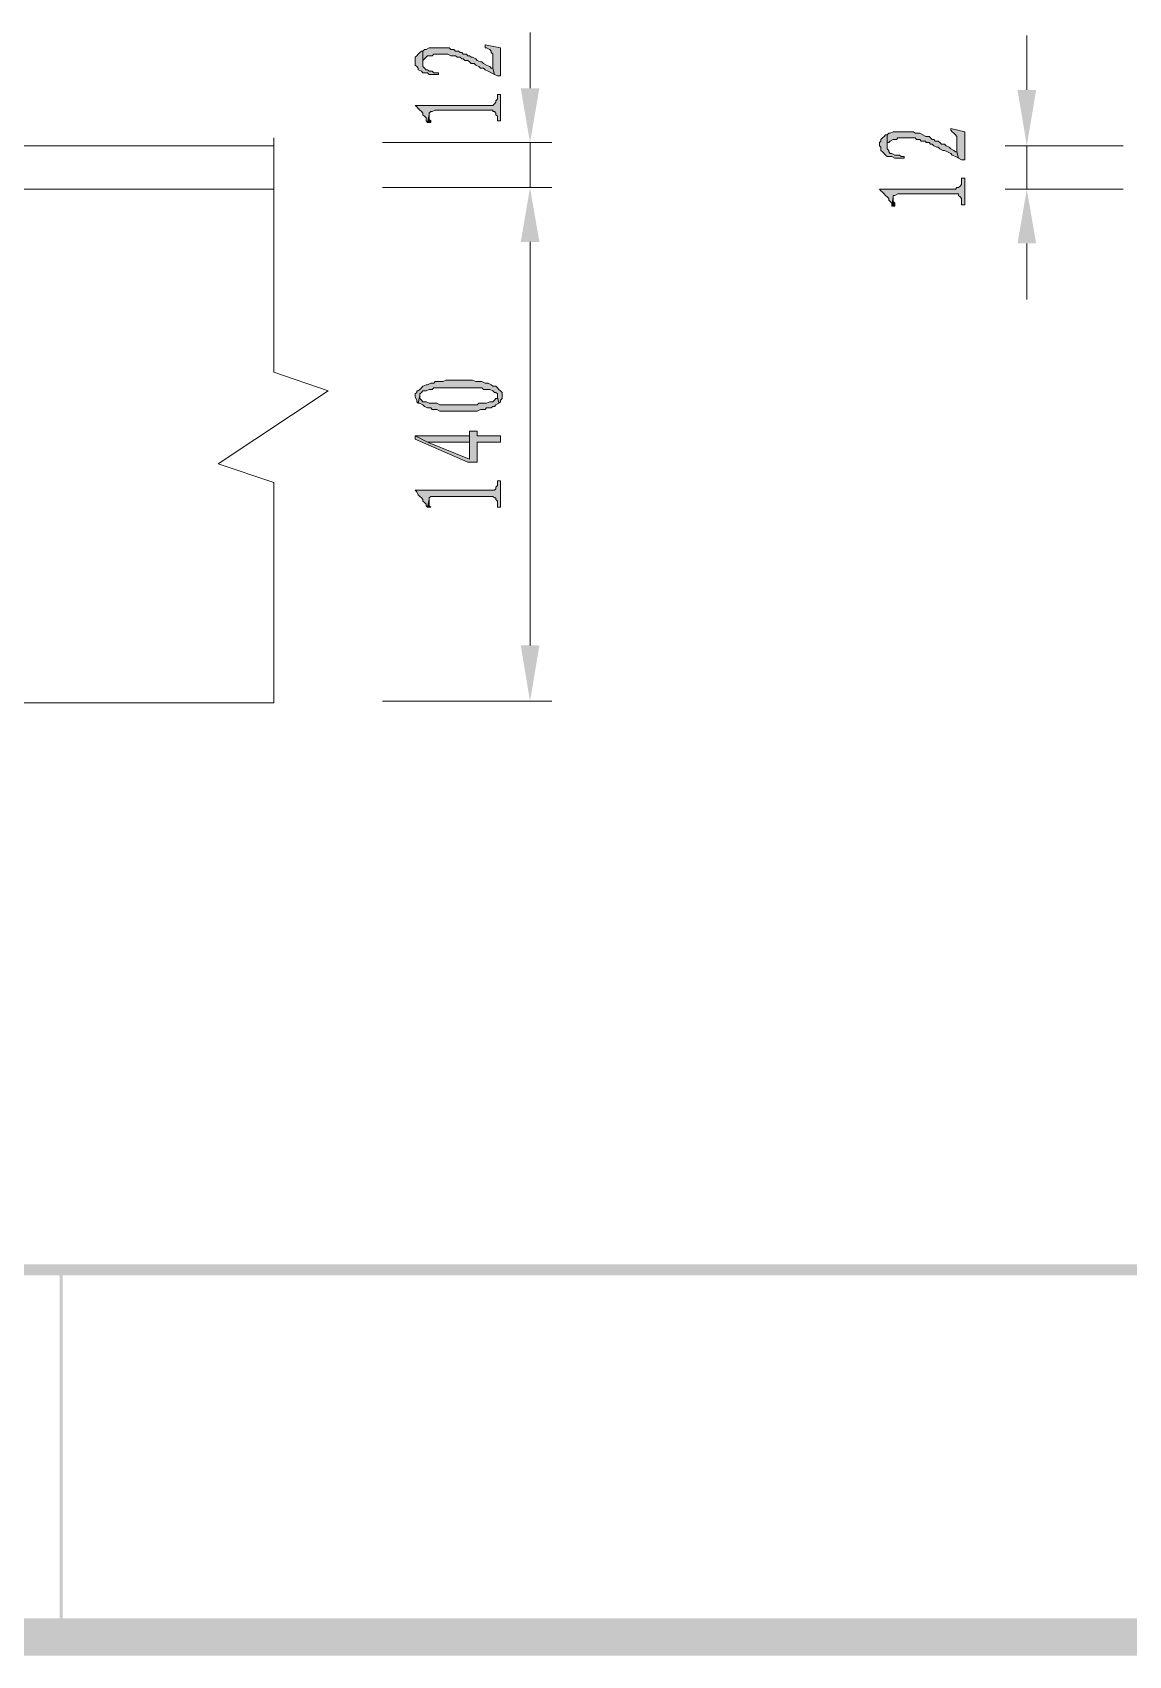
# Model space of a CAD drawing. Header units: inches. Extents: x 20 to 409, y 5 to 283.
# Drawn here: x 147.56 to 177.45, y 5.1 to 49.38 of the extents above; entities that cross this region are included whole.
import ezdxf

# ---------------------------------------------------------------- set-up
doc = ezdxf.new("R2010")
doc.units = ezdxf.units.IN
doc.header["$MEASUREMENT"] = 0
doc.layers.add('C00-00-00', color=7, linetype='Continuous')

msp = doc.modelspace()

# ---------------------------------------------------------------- hatches: boundary and pattern name
at = {"layer": 'C00-00-00'}
h = msp.add_hatch(color=0, dxfattribs=at)
h.dxf.hatch_style = 2
h.paths.add_polyline_path([(157.997, 48.616), (157.997, 48.489), (158.039, 48.447), (158.082, 48.405), (158.082, 48.362), (158.166, 48.32), (158.209, 48.278), (158.336, 48.278), (158.378, 48.235), (158.632, 48.235), (158.632, 48.278), (158.505, 48.278), (158.463, 48.32), (158.378, 48.32), (158.336, 48.362), (158.293, 48.362), (158.251, 48.405), (158.209, 48.447), (158.209, 48.489), (158.209, 48.532), (158.209, 48.87), (158.166, 48.87), (158.124, 48.828), (158.082, 48.786), (158.039, 48.743), (157.997, 48.701)])
h = msp.add_hatch(color=0, dxfattribs=at)
h.dxf.hatch_style = 2
h.paths.add_polyline_path([(158.209, 48.87), (158.209, 48.532), (158.209, 48.574), (158.209, 48.616), (158.251, 48.659), (158.293, 48.701), (158.336, 48.743), (158.463, 48.743), (158.505, 48.786), (158.886, 48.786), (158.971, 48.743), (159.098, 48.743), (159.14, 48.701), (159.225, 48.701), (159.267, 48.659), (159.309, 48.659), (159.352, 48.616), (159.394, 48.616), (159.436, 48.616), (159.479, 48.574), (159.521, 48.532), (159.606, 48.532), (159.648, 48.489), (159.733, 48.447), (159.775, 48.405), (159.86, 48.405), (159.902, 48.362), (159.987, 48.32), (160.071, 48.278), (160.156, 48.235), (160.114, 48.405), (160.071, 48.405), (160.029, 48.447), (159.944, 48.489), (159.86, 48.532), (159.817, 48.574), (159.775, 48.574), (159.69, 48.616), (159.648, 48.659), (159.563, 48.701), (159.521, 48.701), (159.479, 48.743), (159.436, 48.743), (159.394, 48.786), (159.309, 48.786), (159.267, 48.828), (159.225, 48.828), (159.182, 48.87), (159.098, 48.87), (159.055, 48.913), (158.971, 48.913), (158.928, 48.955), (158.378, 48.955), (158.293, 48.913), (158.251, 48.913)])
h = msp.add_hatch(color=0, dxfattribs=at)
h.dxf.hatch_style = 2
h.paths.add_polyline_path([(159.902, 49.04), (159.902, 48.955), (159.944, 48.955), (160.029, 48.913), (160.071, 48.87), (160.071, 48.828), (160.114, 48.786), (160.114, 48.405), (160.156, 48.235), (160.241, 48.193), (160.325, 48.193), (160.325, 48.955)])
h = msp.add_hatch(color=0, dxfattribs=at)
h.dxf.hatch_style = 2
h.paths.add_polyline_path([(160.876, 47.854), (161.384, 47.854), (161.13, 46.373)])
h = msp.add_hatch(color=0, dxfattribs=at)
h.dxf.hatch_style = 2
h.paths.add_polyline_path([(157.997, 47.389), (158.039, 47.346), (158.082, 47.304), (158.124, 47.262), (158.166, 47.219), (158.209, 47.177), (158.209, 47.135), (158.251, 47.092), (158.293, 47.05), (158.293, 46.965), (158.336, 46.923), (158.378, 47.135), (158.378, 47.177), (158.42, 47.219), (158.463, 47.219), (158.547, 47.262), (160.114, 47.262), (160.114, 47.219), (160.156, 47.219), (160.198, 47.177), (160.198, 47.135), (160.241, 47.092), (160.241, 46.965), (160.325, 46.965), (160.325, 47.685), (160.241, 47.685), (160.241, 47.558), (160.198, 47.516), (160.198, 47.473), (160.156, 47.431), (160.114, 47.389)])
h = msp.add_hatch(color=0, dxfattribs=at)
h.dxf.hatch_style = 2
h.paths.add_polyline_path([(174.422, 47.812), (174.93, 47.812), (174.676, 46.288)])
h = msp.add_hatch(color=0, dxfattribs=at)
h.dxf.hatch_style = 2
h.paths.add_polyline_path([(158.336, 46.923), (158.42, 46.923), (158.42, 46.965), (158.378, 47.008), (158.378, 47.135)])
h = msp.add_hatch(color=0, dxfattribs=at)
h.dxf.hatch_style = 2
h.paths.add_polyline_path([(170.655, 46.33), (170.655, 46.288), (170.697, 46.246), (170.697, 46.161), (170.739, 46.119), (170.782, 46.076), (170.824, 46.034), (170.866, 45.992), (170.993, 45.992), (171.078, 45.949), (171.332, 45.949), (171.332, 45.992), (171.247, 45.992), (171.205, 46.034), (171.078, 46.034), (170.993, 46.076), (170.951, 46.076), (170.909, 46.119), (170.909, 46.161), (170.866, 46.203), (170.866, 46.288), (170.866, 46.584), (170.824, 46.584), (170.782, 46.542), (170.739, 46.5), (170.697, 46.457), (170.697, 46.415), (170.655, 46.373)])
h = msp.add_hatch(color=0, dxfattribs=at)
h.dxf.hatch_style = 2
h.paths.add_polyline_path([(170.866, 46.584), (170.866, 46.288), (170.866, 46.373), (170.909, 46.373), (170.951, 46.415), (171.036, 46.457), (171.12, 46.457), (171.163, 46.5), (171.628, 46.5), (171.671, 46.457), (171.755, 46.457), (171.798, 46.415), (171.925, 46.415), (171.925, 46.373), (172.009, 46.373), (172.052, 46.33), (172.094, 46.33), (172.136, 46.288), (172.221, 46.246), (172.263, 46.246), (172.306, 46.203), (172.39, 46.161), (172.433, 46.161), (172.517, 46.119), (172.602, 46.076), (172.644, 46.034), (172.729, 45.992), (172.814, 45.949), (172.771, 46.119), (172.729, 46.119), (172.687, 46.161), (172.602, 46.203), (172.56, 46.246), (172.475, 46.288), (172.433, 46.33), (172.348, 46.33), (172.306, 46.373), (172.263, 46.415), (172.179, 46.415), (172.136, 46.457), (172.094, 46.457), (172.052, 46.5), (172.009, 46.542), (171.925, 46.542), (171.84, 46.584), (171.755, 46.627), (171.628, 46.627), (171.586, 46.669), (171.036, 46.669), (170.951, 46.627), (170.909, 46.627)])
h = msp.add_hatch(color=0, dxfattribs=at)
h.dxf.hatch_style = 2
h.paths.add_polyline_path([(172.602, 46.754), (172.602, 46.711), (172.644, 46.669), (172.687, 46.627), (172.729, 46.584), (172.771, 46.542), (172.771, 46.119), (172.814, 45.949), (172.898, 45.907), (172.983, 45.907), (172.983, 46.669)])
h = msp.add_hatch(color=0, dxfattribs=at)
h.dxf.hatch_style = 2
h.paths.add_polyline_path([(170.655, 45.103), (170.697, 45.06), (170.739, 45.018), (170.782, 44.976), (170.824, 44.933), (170.866, 44.891), (170.909, 44.849), (170.909, 44.806), (170.951, 44.764), (170.993, 44.722), (170.993, 44.637), (171.036, 44.891), (171.036, 44.933), (171.078, 44.933), (171.163, 44.976), (172.814, 44.976), (172.814, 44.933), (172.856, 44.891), (172.898, 44.849), (172.898, 44.679), (172.983, 44.679), (172.983, 45.399), (172.898, 45.399), (172.898, 45.23), (172.856, 45.187), (172.814, 45.145), (172.771, 45.145), (172.729, 45.103)])
h = msp.add_hatch(color=0, dxfattribs=at)
h.dxf.hatch_style = 2
h.paths.add_polyline_path([(160.876, 43.663), (161.384, 43.663), (161.13, 45.145)])
h = msp.add_hatch(color=0, dxfattribs=at)
h.dxf.hatch_style = 2
h.paths.add_polyline_path([(160.876, 43.663), (161.384, 43.663), (161.13, 45.145)])
h = msp.add_hatch(color=0, dxfattribs=at)
h.dxf.hatch_style = 2
h.paths.add_polyline_path([(170.993, 44.637), (171.078, 44.637), (171.078, 44.679), (171.078, 44.722), (171.036, 44.764), (171.036, 44.891)])
h = msp.add_hatch(color=0, dxfattribs=at)
h.dxf.hatch_style = 2
h.paths.add_polyline_path([(174.422, 43.621), (174.93, 43.621), (174.676, 45.103)])
h = msp.add_hatch(color=0, dxfattribs=at)
h.dxf.hatch_style = 2
h.paths.add_polyline_path([(157.997, 39.472), (157.997, 39.43), (158.039, 39.345), (158.039, 39.303), (158.082, 39.261), (158.124, 39.472), (158.124, 39.515), (158.166, 39.557), (158.209, 39.599), (158.293, 39.599), (158.378, 39.642), (158.463, 39.642), (158.505, 39.684), (159.182, 39.684), (159.225, 39.684), (159.817, 39.684), (159.86, 39.642), (160.029, 39.642), (160.114, 39.599), (160.156, 39.557), (160.198, 39.557), (160.241, 39.515), (160.241, 39.43), (160.283, 39.261), (160.325, 39.303), (160.325, 39.345), (160.368, 39.388), (160.368, 39.557), (160.325, 39.599), (160.283, 39.642), (160.241, 39.684), (160.198, 39.726), (160.114, 39.726), (160.071, 39.769), (159.987, 39.811), (159.902, 39.811), (159.817, 39.853), (159.648, 39.853), (159.563, 39.896), (158.844, 39.896), (158.759, 39.853), (158.547, 39.853), (158.505, 39.811), (158.42, 39.811), (158.336, 39.769), (158.293, 39.769), (158.209, 39.726), (158.166, 39.684), (158.124, 39.642), (158.082, 39.599), (158.039, 39.599), (158.039, 39.557), (157.997, 39.515)])
h = msp.add_hatch(color=0, dxfattribs=at)
h.dxf.hatch_style = 2
h.paths.add_polyline_path([(158.082, 39.261), (158.124, 39.261), (158.209, 39.218), (158.251, 39.176), (158.336, 39.134), (158.42, 39.134), (158.463, 39.091), (158.59, 39.091), (158.674, 39.049), (159.69, 39.049), (159.775, 39.091), (159.817, 39.091), (159.902, 39.091), (159.944, 39.134), (160.071, 39.134), (160.114, 39.176), (160.156, 39.176), (160.198, 39.218), (160.283, 39.261), (160.241, 39.43), (160.241, 39.388), (160.198, 39.388), (160.156, 39.345), (160.114, 39.303), (160.029, 39.303), (159.944, 39.261), (159.733, 39.261), (159.69, 39.218), (158.674, 39.218), (158.59, 39.261), (158.378, 39.261), (158.293, 39.303), (158.209, 39.303), (158.166, 39.345), (158.124, 39.388), (158.124, 39.472)])
h = msp.add_hatch(color=0, dxfattribs=at)
h.dxf.hatch_style = 2
h.paths.add_polyline_path([(157.997, 38.372), (157.997, 38.287), (159.436, 37.652), (159.69, 37.652), (159.69, 38.202), (160.325, 38.202), (160.325, 38.372), (159.69, 38.372), (159.69, 38.499), (159.479, 38.499), (159.479, 38.372), (159.479, 37.737), (158.336, 38.202)])
h = msp.add_hatch(color=0, dxfattribs=at)
h.dxf.hatch_style = 2
h.paths.add_polyline_path([(157.997, 38.372), (158.336, 38.202), (159.479, 38.202), (159.479, 37.737), (159.479, 38.372)])
h = msp.add_hatch(color=0, dxfattribs=at)
h.dxf.hatch_style = 2
h.paths.add_polyline_path([(157.997, 36.89), (158.039, 36.848), (158.082, 36.763), (158.124, 36.721), (158.166, 36.678), (158.209, 36.636), (158.209, 36.594), (158.251, 36.551), (158.293, 36.509), (158.293, 36.467), (158.336, 36.424), (158.378, 36.636), (158.378, 36.678), (158.42, 36.721), (160.114, 36.721), (160.156, 36.678), (160.198, 36.678), (160.198, 36.636), (160.241, 36.594), (160.241, 36.424), (160.325, 36.424), (160.325, 37.144), (160.241, 37.144), (160.241, 37.017), (160.198, 36.975), (160.198, 36.932), (160.156, 36.89)])
h = msp.add_hatch(color=0, dxfattribs=at)
h.dxf.hatch_style = 2
h.paths.add_polyline_path([(158.336, 36.424), (158.42, 36.424), (158.378, 36.467), (158.378, 36.636)])
h = msp.add_hatch(color=0, dxfattribs=at)
h.dxf.hatch_style = 2
h.paths.add_polyline_path([(160.876, 32.657), (161.384, 32.657), (161.13, 31.133)])
h = msp.add_hatch(color=0, dxfattribs=at)
h.dxf.hatch_style = 2
h.paths.add_polyline_path([(28.33, 15.766), (28.33, 15.469), (408.314, 15.766)])
h = msp.add_hatch(color=0, dxfattribs=at)
h.dxf.hatch_style = 2
h.paths.add_polyline_path([(28.33, 15.469), (408.314, 15.766), (408.314, 15.469)])
h = msp.add_hatch(color=0, dxfattribs=at)
h.dxf.hatch_style = 2
h.paths.add_polyline_path([(148.303, 5.606), (148.387, 5.606), (148.303, 15.596)])
h = msp.add_hatch(color=0, dxfattribs=at)
h.dxf.hatch_style = 2
h.paths.add_polyline_path([(148.387, 5.606), (148.303, 15.596), (148.387, 15.596)])
h = msp.add_hatch(color=0, dxfattribs=at)
h.dxf.hatch_style = 2
h.paths.add_polyline_path([(28.838, 6.114), (27.822, 5.098), (407.806, 6.114)])
h = msp.add_hatch(color=0, dxfattribs=at)
h.dxf.hatch_style = 2
h.paths.add_polyline_path([(27.822, 5.098), (407.806, 6.114), (408.822, 5.098)])

# ---------------------------------------------------------------- linework, layer by layer
at = {"layer": 'C00-00-00', "color": 0, "lineweight": 0}
for points in [[(161.13, 47.854), (161.13, 49.378)], [(174.676, 47.812), (174.676, 49.294)], [(154.145, 46.5), (154.145, 40.107), (155.626, 39.599), (152.621, 37.61), (154.145, 37.102), (154.145, 31.09)], [(133.147, 46.288), (154.145, 46.288)], [(157.108, 46.373), (161.722, 46.373)], [(161.13, 46.373), (161.13, 45.145)], [(177.301, 46.288), (174.084, 46.288)], [(174.676, 45.103), (174.676, 46.288)], [(133.147, 45.103), (154.145, 45.103)], [(157.108, 45.145), (161.722, 45.145)], [(157.108, 45.145), (161.722, 45.145)], [(177.301, 45.103), (174.084, 45.103)], [(161.13, 43.663), (161.13, 42.139)], [(161.13, 43.663), (161.13, 32.657)], [(174.676, 43.621), (174.676, 42.097)], [(111.176, 31.09), (154.145, 31.09)], [(157.108, 31.133), (161.722, 31.133)]]:
    msp.add_lwpolyline(points, dxfattribs=at)
for points in [[(157.997, 48.616), (157.997, 48.489), (158.039, 48.447), (158.082, 48.405), (158.082, 48.362), (158.166, 48.32), (158.209, 48.278), (158.336, 48.278), (158.378, 48.235), (158.632, 48.235), (158.632, 48.278), (158.505, 48.278), (158.463, 48.32), (158.378, 48.32), (158.336, 48.362), (158.293, 48.362), (158.251, 48.405), (158.209, 48.447), (158.209, 48.489), (158.209, 48.532), (158.209, 48.87), (158.166, 48.87), (158.124, 48.828), (158.082, 48.786), (158.039, 48.743), (157.997, 48.701)], [(158.209, 48.87), (158.209, 48.532), (158.209, 48.574), (158.209, 48.616), (158.251, 48.659), (158.293, 48.701), (158.336, 48.743), (158.463, 48.743), (158.505, 48.786), (158.886, 48.786), (158.971, 48.743), (159.098, 48.743), (159.14, 48.701), (159.225, 48.701), (159.267, 48.659), (159.309, 48.659), (159.352, 48.616), (159.394, 48.616), (159.436, 48.616), (159.479, 48.574), (159.521, 48.532), (159.606, 48.532), (159.648, 48.489), (159.733, 48.447), (159.775, 48.405), (159.86, 48.405), (159.902, 48.362), (159.987, 48.32), (160.071, 48.278), (160.156, 48.235), (160.114, 48.405), (160.071, 48.405), (160.029, 48.447), (159.944, 48.489), (159.86, 48.532), (159.817, 48.574), (159.775, 48.574), (159.69, 48.616), (159.648, 48.659), (159.563, 48.701), (159.521, 48.701), (159.479, 48.743), (159.436, 48.743), (159.394, 48.786), (159.309, 48.786), (159.267, 48.828), (159.225, 48.828), (159.182, 48.87), (159.098, 48.87), (159.055, 48.913), (158.971, 48.913), (158.928, 48.955), (158.378, 48.955), (158.293, 48.913), (158.251, 48.913)], [(159.902, 49.04), (159.902, 48.955), (159.944, 48.955), (160.029, 48.913), (160.071, 48.87), (160.071, 48.828), (160.114, 48.786), (160.114, 48.405), (160.156, 48.235), (160.241, 48.193), (160.325, 48.193), (160.325, 48.955)], [(157.997, 47.389), (158.039, 47.346), (158.082, 47.304), (158.124, 47.262), (158.166, 47.219), (158.209, 47.177), (158.209, 47.135), (158.251, 47.092), (158.293, 47.05), (158.293, 46.965), (158.336, 46.923), (158.378, 47.135), (158.378, 47.177), (158.42, 47.219), (158.463, 47.219), (158.547, 47.262), (160.114, 47.262), (160.114, 47.219), (160.156, 47.219), (160.198, 47.177), (160.198, 47.135), (160.241, 47.092), (160.241, 46.965), (160.325, 46.965), (160.325, 47.685), (160.241, 47.685), (160.241, 47.558), (160.198, 47.516), (160.198, 47.473), (160.156, 47.431), (160.114, 47.389)], [(158.336, 46.923), (158.42, 46.923), (158.42, 46.965), (158.378, 47.008), (158.378, 47.135)], [(170.655, 46.33), (170.655, 46.288), (170.697, 46.246), (170.697, 46.161), (170.739, 46.119), (170.782, 46.076), (170.824, 46.034), (170.866, 45.992), (170.993, 45.992), (171.078, 45.949), (171.332, 45.949), (171.332, 45.992), (171.247, 45.992), (171.205, 46.034), (171.078, 46.034), (170.993, 46.076), (170.951, 46.076), (170.909, 46.119), (170.909, 46.161), (170.866, 46.203), (170.866, 46.288), (170.866, 46.584), (170.824, 46.584), (170.782, 46.542), (170.739, 46.5), (170.697, 46.457), (170.697, 46.415), (170.655, 46.373)], [(170.866, 46.584), (170.866, 46.288), (170.866, 46.373), (170.909, 46.373), (170.951, 46.415), (171.036, 46.457), (171.12, 46.457), (171.163, 46.5), (171.628, 46.5), (171.671, 46.457), (171.755, 46.457), (171.798, 46.415), (171.925, 46.415), (171.925, 46.373), (172.009, 46.373), (172.052, 46.33), (172.094, 46.33), (172.136, 46.288), (172.221, 46.246), (172.263, 46.246), (172.306, 46.203), (172.39, 46.161), (172.433, 46.161), (172.517, 46.119), (172.602, 46.076), (172.644, 46.034), (172.729, 45.992), (172.814, 45.949), (172.771, 46.119), (172.729, 46.119), (172.687, 46.161), (172.602, 46.203), (172.56, 46.246), (172.475, 46.288), (172.433, 46.33), (172.348, 46.33), (172.306, 46.373), (172.263, 46.415), (172.179, 46.415), (172.136, 46.457), (172.094, 46.457), (172.052, 46.5), (172.009, 46.542), (171.925, 46.542), (171.84, 46.584), (171.755, 46.627), (171.628, 46.627), (171.586, 46.669), (171.036, 46.669), (170.951, 46.627), (170.909, 46.627)], [(172.602, 46.754), (172.602, 46.711), (172.644, 46.669), (172.687, 46.627), (172.729, 46.584), (172.771, 46.542), (172.771, 46.119), (172.814, 45.949), (172.898, 45.907), (172.983, 45.907), (172.983, 46.669)], [(170.655, 45.103), (170.697, 45.06), (170.739, 45.018), (170.782, 44.976), (170.824, 44.933), (170.866, 44.891), (170.909, 44.849), (170.909, 44.806), (170.951, 44.764), (170.993, 44.722), (170.993, 44.637), (171.036, 44.891), (171.036, 44.933), (171.078, 44.933), (171.163, 44.976), (172.814, 44.976), (172.814, 44.933), (172.856, 44.891), (172.898, 44.849), (172.898, 44.679), (172.983, 44.679), (172.983, 45.399), (172.898, 45.399), (172.898, 45.23), (172.856, 45.187), (172.814, 45.145), (172.771, 45.145), (172.729, 45.103)], [(170.993, 44.637), (171.078, 44.637), (171.078, 44.679), (171.078, 44.722), (171.036, 44.764), (171.036, 44.891)], [(157.997, 39.472), (157.997, 39.43), (158.039, 39.345), (158.039, 39.303), (158.082, 39.261), (158.124, 39.472), (158.124, 39.515), (158.166, 39.557), (158.209, 39.599), (158.293, 39.599), (158.378, 39.642), (158.463, 39.642), (158.505, 39.684), (159.182, 39.684), (159.225, 39.684), (159.817, 39.684), (159.86, 39.642), (160.029, 39.642), (160.114, 39.599), (160.156, 39.557), (160.198, 39.557), (160.241, 39.515), (160.241, 39.43), (160.283, 39.261), (160.325, 39.303), (160.325, 39.345), (160.368, 39.388), (160.368, 39.557), (160.325, 39.599), (160.283, 39.642), (160.241, 39.684), (160.198, 39.726), (160.114, 39.726), (160.071, 39.769), (159.987, 39.811), (159.902, 39.811), (159.817, 39.853), (159.648, 39.853), (159.563, 39.896), (158.844, 39.896), (158.759, 39.853), (158.547, 39.853), (158.505, 39.811), (158.42, 39.811), (158.336, 39.769), (158.293, 39.769), (158.209, 39.726), (158.166, 39.684), (158.124, 39.642), (158.082, 39.599), (158.039, 39.599), (158.039, 39.557), (157.997, 39.515)], [(158.082, 39.261), (158.124, 39.261), (158.209, 39.218), (158.251, 39.176), (158.336, 39.134), (158.42, 39.134), (158.463, 39.091), (158.59, 39.091), (158.674, 39.049), (159.69, 39.049), (159.775, 39.091), (159.817, 39.091), (159.902, 39.091), (159.944, 39.134), (160.071, 39.134), (160.114, 39.176), (160.156, 39.176), (160.198, 39.218), (160.283, 39.261), (160.241, 39.43), (160.241, 39.388), (160.198, 39.388), (160.156, 39.345), (160.114, 39.303), (160.029, 39.303), (159.944, 39.261), (159.733, 39.261), (159.69, 39.218), (158.674, 39.218), (158.59, 39.261), (158.378, 39.261), (158.293, 39.303), (158.209, 39.303), (158.166, 39.345), (158.124, 39.388), (158.124, 39.472)], [(157.997, 38.372), (157.997, 38.287), (159.436, 37.652), (159.69, 37.652), (159.69, 38.202), (160.325, 38.202), (160.325, 38.372), (159.69, 38.372), (159.69, 38.499), (159.479, 38.499), (159.479, 38.372), (159.479, 37.737), (158.336, 38.202)], [(157.997, 38.372), (158.336, 38.202), (159.479, 38.202), (159.479, 37.737), (159.479, 38.372)], [(157.997, 36.89), (158.039, 36.848), (158.082, 36.763), (158.124, 36.721), (158.166, 36.678), (158.209, 36.636), (158.209, 36.594), (158.251, 36.551), (158.293, 36.509), (158.293, 36.467), (158.336, 36.424), (158.378, 36.636), (158.378, 36.678), (158.42, 36.721), (160.114, 36.721), (160.156, 36.678), (160.198, 36.678), (160.198, 36.636), (160.241, 36.594), (160.241, 36.424), (160.325, 36.424), (160.325, 37.144), (160.241, 37.144), (160.241, 37.017), (160.198, 36.975), (160.198, 36.932), (160.156, 36.89)], [(158.336, 36.424), (158.42, 36.424), (158.378, 36.467), (158.378, 36.636)]]:
    msp.add_lwpolyline(points, close=True, dxfattribs=at)

doc.saveas('drawing.dxf')
